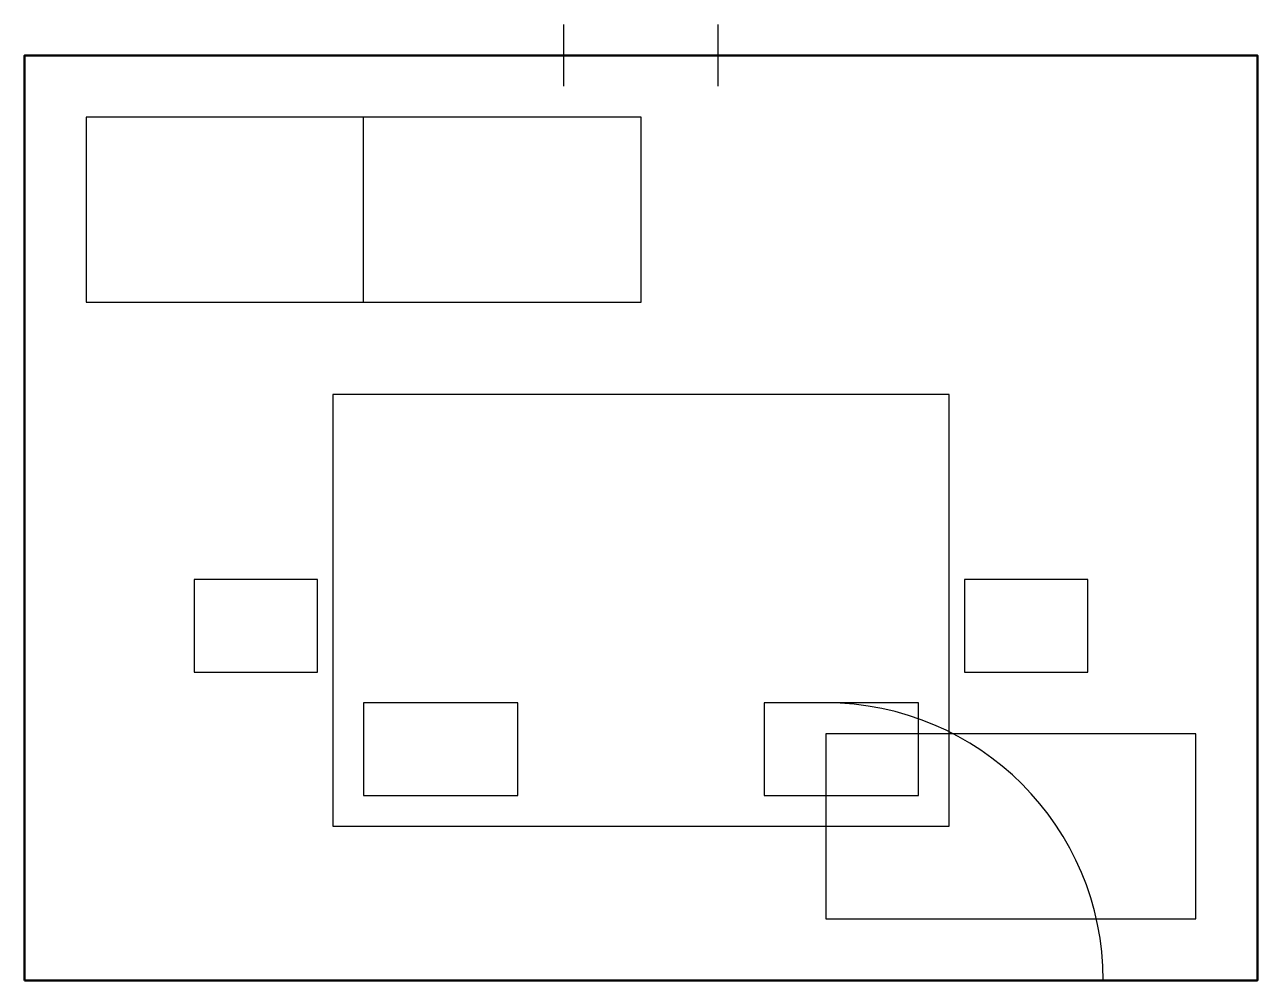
# Model space of a CAD drawing. Header units: metres. Extents: x 0 to 400, y 0 to 310.
import ezdxf

# ---------------------------------------------------------------- set-up
doc = ezdxf.new("R2010")
doc.units = ezdxf.units.M
doc.linetypes.add('DASHED', pattern=[0])
doc.layers.add('ARCHITECTURE', color=5, linetype='Continuous')
doc.layers.add('FURNITURE', color=3, linetype='Continuous')

msp = doc.modelspace()

# ---------------------------------------------------------------- linework, layer by layer
at = {"layer": 'ARCHITECTURE', "color": 5}
for p, q in [((175, 290), (175, 310)), ((225, 290), (225, 310)), ((260, 0), (350, 0))]:
    msp.add_line(p, q, dxfattribs=at)
at = {"layer": 'ARCHITECTURE', "color": 5, "lineweight": 30}
msp.add_line((125, 300), (275, 300), dxfattribs=at)
at = {"layer": 'ARCHITECTURE', "color": 5, "lineweight": 50}
msp.add_lwpolyline([(0, 0), (400, 0), (400, 300), (0, 300), (0, 0)], close=True, dxfattribs=at)
at = {"layer": 'ARCHITECTURE', "color": 8, "linetype": 'DASHED'}
msp.add_arc((260, 0), 90, 0, 90, dxfattribs=at)
at = {"layer": 'FURNITURE', "color": 3}
msp.add_line((110, 220), (110, 280), dxfattribs=at)
for points in [[(20, 220), (200, 220), (200, 280), (20, 280), (20, 220)], [(100, 50), (300, 50), (300, 190), (100, 190), (100, 50)], [(55, 100), (95, 100), (95, 130), (55, 130), (55, 100)], [(305, 100), (345, 100), (345, 130), (305, 130), (305, 100)], [(110, 60), (160, 60), (160, 90), (110, 90), (110, 60)], [(240, 60), (290, 60), (290, 90), (240, 90), (240, 60)], [(260, 20), (380, 20), (380, 80), (260, 80), (260, 20)]]:
    msp.add_lwpolyline(points, close=True, dxfattribs=at)

doc.saveas('drawing.dxf')
